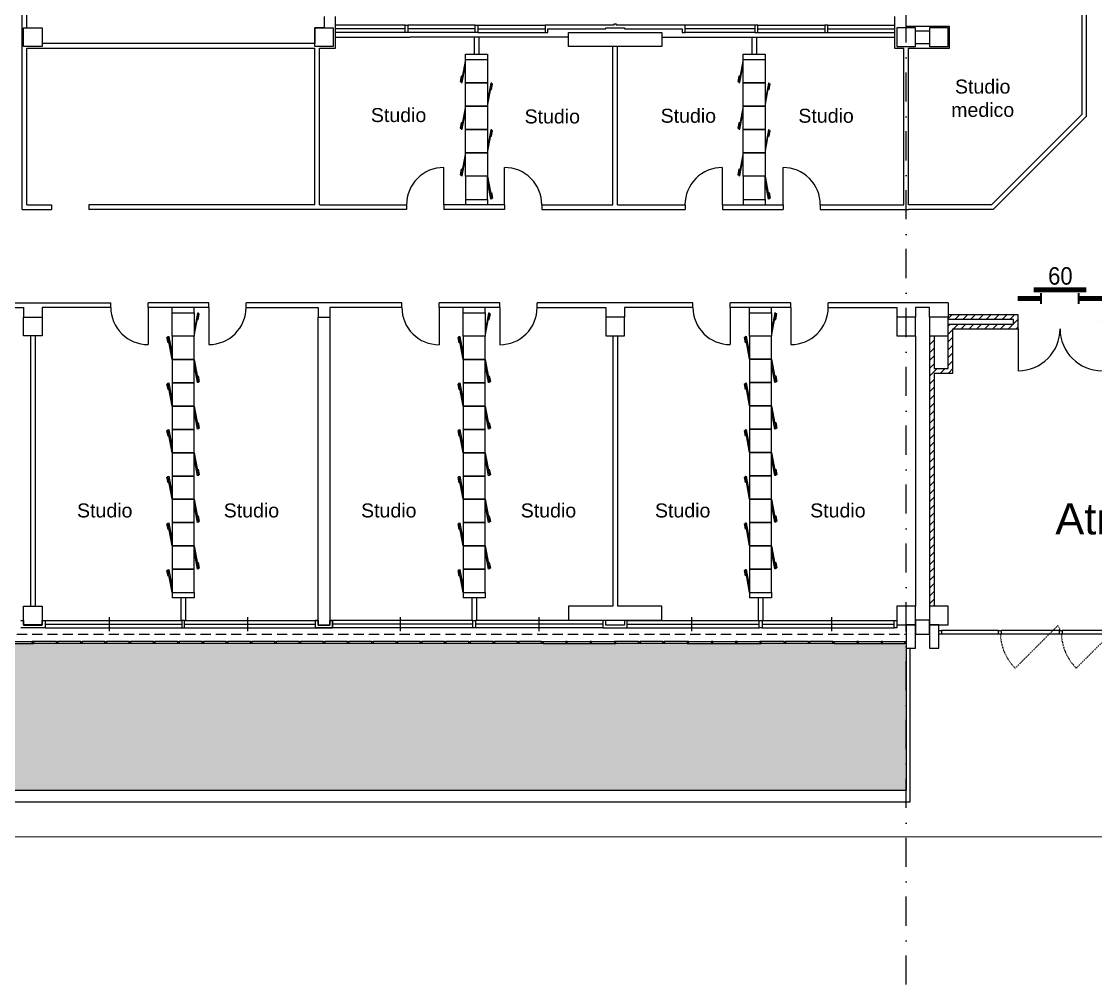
# Model space of a CAD drawing. Header units: millimetres. Extents: x 1461 to 2567, y 872 to 1347.
# Drawn here: x 2048.1 to 2232.3, y 923.4 to 1088.6 of the extents above; entities that cross this region are included whole.
import ezdxf
from ezdxf.enums import TextEntityAlignment as Align

# ---------------------------------------------------------------- set-up
doc = ezdxf.new("R2010")
doc.units = ezdxf.units.MM
for name, pattern in [('CONTINUA', [0]), ('HIDDEN', [0.375, 0.25, -0.125]), ('TRATTEGGIATA2', [0.375, 0.25, -0.125]), ('TRATTO-PUNTO', [1, 0.5, -0.25, 0, -0.25])]:
    doc.linetypes.add(name, pattern=pattern)
for name, color, linetype in [('arredi', 143, 'Continuous'), ('DIVISIONE', 5, 'Continuous'), ('PROIEZIONI', 4, 'CONTINUA'), ('RETINI', 8, 'Continuous'), ('SEZIONI', 7, 'Continuous'), ('TESTO', 7, 'Continuous')]:
    doc.layers.add(name, color=color, linetype=linetype)
doc.styles.add('Arial', font='Arial.ttf')
doc.styles.get("Standard").update_dxf_attribs({"font": 'Arial.ttf'})

# ---------------------------------------------------------------- blocks, each defined once
blk = doc.blocks.new('MODULOPARETEATTREZZATA')
at = {"linetype": 'Continuous'}
for p, q in [((47, 0), (0, 0)), ((0, 0), (0, -50)), ((47, 0), (56.2, -49.1)), ((47, -50), (47, 0)), ((54.3, -49.5), (47, -10.8)), ((54.9, -35.7), (55.9, -35.5)), ((57.1, -47.5), (54.9, -35.7)), ((55.9, -35.5), (58.1, -47.3)), ((0, -50), (47, -50)), ((56.2, -49.1), (54.3, -49.5)), ((58.1, -47.3), (57.1, -47.5))]:
    blk.add_line(p, q, dxfattribs=at)

msp = doc.modelspace()

# ---------------------------------------------------------------- hatches: boundary and pattern name
at = {"layer": 'RETINI', "true_color": 0x9e004f}
h = msp.add_hatch(dxfattribs=at)
h.set_pattern_fill('ANSI31', color=234, scale=0.3)
h.set_pattern_definition([(45, (-292100.4007, 422237.9906), (-0.673519209, 0.673519209), [])])
h.paths.add_polyline_path([(2305.69, 1036.71), (2272.02, 1036.71), (2272.02, 1034.71), (2303.69, 1034.71), (2303.69, 985.91), (2305.69, 985.91)])
h.paths.add_polyline_path([(2303.69, 987.91), (2256.97, 987.91), (2256.97, 985.91), (2299.69, 985.91), (2303.69, 985.91)])
h.paths.add_polyline_path([(2204.65, 1028.31), (2207.85, 1028.31), (2207.85, 1035.91), (2219.05, 1035.91), (2219.05, 1038.31), (2207.05, 1038.31), (2207.05, 1037.91), (2207.05, 1037.51), (2218.25, 1037.51), (2218.25, 1036.71), (2207.05, 1036.71), (2207.05, 1034.71), (2207.05, 1029.11), (2204.65, 1029.11), (2204.65, 1034.71), (2203.85, 1034.71), (2203.85, 988.31), (2204.65, 988.31)])
h.paths.add_polyline_path([(2253.77, 1036.71), (2234.25, 1036.71), (2234.25, 1037.51), (2253.77, 1037.51), (2253.77, 1037.91), (2256.97, 1037.91), (2256.97, 1037.51), (2305.69, 1037.51), (2305.69, 1039.56), (2305.69, 1039.59), (2306.89, 1039.59), (2306.89, 1040.39), (2304.89, 1040.39), (2304.89, 1038.31), (2233.45, 1038.31), (2233.45, 1035.91), (2247.37, 1035.91), (2247.37, 1028.31), (2253.77, 1028.31), (2253.77, 1035.91)])
h.paths.add_polyline_path([(2248.17, 1035.91), (2252.97, 1035.91), (2252.97, 1029.11), (2248.17, 1029.11)], flags=16)
h.paths.add_polyline_path([(2272.02, 1036.71), (2256.97, 1036.71), (2256.97, 1035.91), (2272.02, 1035.91)], flags=17)
at = {"layer": 'RETINI'}
h = msp.add_hatch(dxfattribs=at)
h.set_pattern_fill('AR-SAND', color=256, scale=0.1)
h.set_pattern_definition([(37.5, (-292100.4007, 422237.9906), (-0.16000313, 4.894132373), [0, -3.8608, 0, -4.318, 0, -4.1275]), (7.5, (-292100.4007, 422237.9906), (4.49523283, 7.168251006), [0, -2.0828, 0, -3.4798, 0, -1.3335]), (327.5, (-292103.525, 422237.9906), (7.909923702, 0.014371847), [0, -1.27, 0, -4.572, 0, -5.969]), (317.5, (-292103.525, 422237.9906), (7.635564525, 2.22929323), [0, -0.635, 0, -2.9972, 0, -3.429])])
h.paths.add_polyline_path([(2199.85, 981.11), (2199.85, 981.91), (2199.61, 981.91), (2195.81, 981.91), (2195.57, 981.91), (2191.65, 981.91), (2191.41, 981.91), (2187.49, 981.91), (2187.25, 981.91), (2183.33, 981.91), (2183.09, 981.91), (2179.17, 981.91), (2178.93, 981.91), (2175.01, 981.91), (2174.77, 981.91), (2170.85, 981.91), (2170.61, 981.91), (2166.69, 981.91), (2166.45, 981.91), (2162.53, 981.91), (2162.29, 981.91), (2158.37, 981.91), (2158.13, 981.91), (2154.21, 981.91), (2153.97, 981.91), (2150.05, 981.91), (2149.81, 981.91), (2145.89, 981.91), (2145.65, 981.91), (2141.73, 981.91), (2141.49, 981.91), (2137.57, 981.91), (2137.33, 981.91), (2133.41, 981.91), (2133.17, 981.91), (2129.25, 981.91), (2129.01, 981.91), (2125.09, 981.91), (2124.85, 981.91), (2120.93, 981.91), (2120.69, 981.91), (2116.77, 981.91), (2116.53, 981.91), (2112.61, 981.91), (2112.37, 981.91), (2108.45, 981.91), (2108.21, 981.91), (2104.29, 981.91), (2104.05, 981.91), (2100.13, 981.91), (2099.89, 981.91), (2095.97, 981.91), (2095.73, 981.91), (2091.81, 981.91), (2091.57, 981.91), (2087.65, 981.91), (2087.41, 981.91), (2083.49, 981.91), (2083.25, 981.91), (2079.33, 981.91), (2079.09, 981.91), (2075.17, 981.91), (2074.93, 981.91), (2071.01, 981.91), (2070.77, 981.91), (2066.85, 981.91), (2066.61, 981.91), (2062.69, 981.91), (2062.45, 981.91), (2058.53, 981.91), (2058.29, 981.91), (2054.37, 981.91), (2054.13, 981.91), (2050.21, 981.91), (2049.97, 981.91), (2049.97, 981.91), (2046.05, 981.91), (2045.81, 981.91), (2041.89, 981.91), (2041.65, 981.91), (2037.73, 981.91), (2037.49, 981.91), (2033.57, 981.91), (2033.33, 981.91), (2029.41, 981.91), (2029.17, 981.91), (2025.25, 981.91), (2025.01, 981.91), (2021.09, 981.91), (2020.85, 981.91), (2016.93, 981.91), (2016.69, 981.91), (2012.77, 981.91), (2012.53, 981.91), (2008.61, 981.91), (2008.37, 981.91), (2004.45, 981.91), (2004.21, 981.91), (2000.29, 981.91), (2000.05, 981.91), (1996.13, 981.91), (1995.89, 981.91), (1991.97, 981.91), (1991.73, 981.91), (1987.81, 981.91), (1987.57, 981.91), (1983.65, 981.91), (1983.41, 981.91), (1979.49, 981.91), (1979.25, 981.91), (1975.33, 981.91), (1975.09, 981.91), (1971.17, 981.91), (1970.93, 981.91), (1967.01, 981.91), (1966.77, 981.91), (1962.85, 981.91), (1962.61, 981.91), (1958.69, 981.91), (1958.45, 981.91), (1954.53, 981.91), (1954.29, 981.91), (1950.37, 981.91), (1950.13, 981.91), (1946.21, 981.91), (1945.97, 981.91), (1942.05, 981.91), (1941.81, 981.91), (1937.89, 981.91), (1937.65, 981.91), (1933.73, 981.91), (1933.49, 981.91), (1929.57, 981.91), (1929.33, 981.91), (1925.41, 981.91), (1925.17, 981.91), (1921.25, 981.91), (1921.01, 981.91), (1917.09, 981.91), (1916.85, 981.91), (1912.93, 981.91), (1912.69, 981.91), (1908.77, 981.91), (1908.53, 981.91), (1904.61, 981.91), (1904.37, 981.91), (1900.57, 981.91), (1900.33, 981.91), (1900.33, 981.11), (1900.33, 956.71), (2199.85, 956.71)])

# ---------------------------------------------------------------- linework, layer by layer
at = {"layer": 'arredi', "ltscale": 0.5}
for p, q in [((2124.27, 1083.03), (2128.03, 1083.03)), ((2124.27, 1082.11), (2124.27, 1083.03)), ((2128.03, 1083.03), (2128.03, 1082.11)), ((2171.89, 1082.11), (2171.89, 1083.03)), ((2171.89, 1083.03), (2175.65, 1083.03)), ((2175.65, 1083.03), (2175.65, 1082.11))]:
    msp.add_line(p, q, dxfattribs=at)
at = {"layer": 'arredi'}
for p, q in [((2124.27, 1058.11), (2124.27, 1057.17)), ((2128.03, 1058.11), (2128.03, 1057.17)), ((2171.89, 1058.11), (2171.89, 1057.17)), ((2175.65, 1058.11), (2175.65, 1057.17)), ((2073.97, 1038.65), (2073.97, 1039.59)), ((2077.73, 1038.65), (2077.73, 1039.59)), ((2123.89, 1038.65), (2123.89, 1039.59)), ((2127.65, 1038.65), (2127.65, 1039.59)), ((2173.01, 1038.67), (2173.01, 1039.59)), ((2176.77, 1038.67), (2176.77, 1039.59)), ((2077.73, 989.73), (2073.97, 989.73)), ((2077.73, 990.65), (2077.73, 989.73)), ((2123.89, 990.65), (2123.89, 989.73)), ((2127.65, 989.73), (2123.89, 989.73)), ((2127.65, 990.65), (2127.65, 989.73)), ((2176.77, 989.75), (2173.01, 989.75)), ((2176.77, 990.67), (2176.77, 989.75))]:
    msp.add_line(p, q, dxfattribs=at)
at = {"layer": 'DIVISIONE', "color": 200, "linetype": 'TRATTO-PUNTO', "ltscale": 10}
msp.add_line((2199.85, 923.4), (2199.85, 1347.02), dxfattribs=at)
at = {"layer": 'PROIEZIONI', "ltscale": 0.5}
for p, q in [((2113.93, 1088), (2102.01, 1088)), ((2113.93, 1087.36), (2102.01, 1087.36)), ((2125.93, 1088), (2114.41, 1088)), ((2125.93, 1087.36), (2114.41, 1087.36)), ((2126.41, 1088), (2137.93, 1088)), ((2126.41, 1087.36), (2137.93, 1087.36)), ((2173.92, 1088), (2161.93, 1088)), ((2173.92, 1087.36), (2161.93, 1087.36)), ((2174.4, 1088), (2185.92, 1088)), ((2174.4, 1087.36), (2185.92, 1087.36)), ((2186.4, 1088), (2197.77, 1088)), ((2186.4, 1087.36), (2197.77, 1087.36)), ((2113.93, 1086.72), (2102.01, 1086.72)), ((2102.01, 1085.92), (2114.81, 1085.92)), ((2125.93, 1086.72), (2114.41, 1086.72)), ((2141.93, 1085.92), (2114.81, 1085.92)), ((2126.41, 1086.72), (2137.93, 1086.72)), ((2157.93, 1085.92), (2197.85, 1085.92)), ((2173.92, 1086.72), (2161.93, 1086.72)), ((2174.4, 1086.72), (2185.92, 1086.72)), ((2186.4, 1086.72), (2197.77, 1086.72)), ((2069.85, 1039.59), (2069.85, 1033.19)), ((2080.25, 1039.59), (2080.25, 1033.19)), ((2130.17, 1039.57), (2130.17, 1033.17)), ((2052.17, 985.88), (2075.63, 985.88)), ((2063.19, 986.44), (2063.19, 984.04)), ((2076.11, 985.88), (2098.53, 985.88)), ((2086.91, 986.44), (2086.91, 984.04)), ((2125.52, 985.88), (2101.48, 985.88)), ((2113.1, 986.44), (2113.1, 984.04)), ((2147.85, 985.88), (2126, 985.88)), ((2136.83, 986.44), (2136.83, 984.04)), ((2152.01, 985.88), (2174.65, 985.88)), ((2163.03, 986.44), (2163.03, 984.04)), ((2175.13, 985.88), (2197.77, 985.88)), ((2187.05, 986.44), (2187.05, 984.04)), ((2052.17, 985.24), (2075.63, 985.24)), ((2052.17, 984.6), (2075.63, 984.6)), ((2076.11, 985.24), (2098.53, 985.24)), ((2076.11, 984.6), (2098.53, 984.6)), ((2125.52, 985.24), (2101.48, 985.24)), ((2125.52, 984.6), (2101.48, 984.6)), ((2147.85, 985.24), (2126, 985.24)), ((2147.85, 984.6), (2126, 984.6)), ((2152.01, 985.24), (2174.65, 985.24)), ((2152.01, 984.6), (2174.65, 984.6)), ((2175.13, 985.24), (2197.77, 985.24)), ((2175.13, 984.6), (2197.77, 984.6)), ((2215.68, 984.15), (2205.93, 984.15)), ((2226.15, 984.15), (2216.16, 984.15)), ((2236.62, 984.15), (2226.63, 984.15)), ((2046.05, 982.26), (2049.97, 982.26)), ((2046.05, 981.91), (2049.97, 981.91)), ((2054.13, 982.26), (2050.21, 982.26)), ((2054.13, 981.91), (2050.21, 981.91)), ((2058.29, 982.26), (2054.37, 982.26)), ((2058.29, 981.91), (2054.37, 981.91)), ((2062.45, 982.26), (2058.53, 982.26)), ((2062.45, 981.91), (2058.53, 981.91)), ((2066.61, 982.26), (2062.69, 982.26)), ((2066.61, 981.91), (2062.69, 981.91)), ((2070.77, 982.26), (2066.85, 982.26)), ((2070.77, 981.91), (2066.85, 981.91)), ((2074.93, 982.26), (2071.01, 982.26)), ((2074.93, 981.91), (2071.01, 981.91)), ((2079.09, 982.26), (2075.17, 982.26)), ((2079.09, 981.91), (2075.17, 981.91)), ((2083.25, 982.26), (2079.33, 982.26)), ((2083.25, 981.91), (2079.33, 981.91)), ((2087.41, 982.26), (2083.49, 982.26)), ((2087.41, 981.91), (2083.49, 981.91)), ((2091.57, 982.26), (2087.65, 982.26)), ((2091.57, 981.91), (2087.65, 981.91)), ((2095.73, 982.26), (2091.81, 982.26)), ((2095.73, 981.91), (2091.81, 981.91)), ((2099.89, 982.26), (2095.97, 982.26)), ((2099.89, 981.91), (2095.97, 981.91)), ((2104.05, 982.26), (2100.13, 982.26)), ((2104.05, 981.91), (2100.13, 981.91)), ((2108.21, 982.26), (2104.29, 982.26)), ((2108.21, 981.91), (2104.29, 981.91)), ((2112.37, 982.26), (2108.45, 982.26)), ((2112.37, 981.91), (2108.45, 981.91)), ((2116.53, 982.26), (2112.61, 982.26)), ((2116.53, 981.91), (2112.61, 981.91)), ((2120.69, 982.26), (2116.77, 982.26)), ((2120.69, 981.91), (2116.77, 981.91)), ((2124.85, 982.26), (2120.93, 982.26)), ((2124.85, 981.91), (2120.93, 981.91)), ((2129.01, 982.26), (2125.09, 982.26)), ((2129.01, 981.91), (2125.09, 981.91)), ((2133.17, 982.26), (2129.25, 982.26)), ((2133.17, 981.91), (2129.25, 981.91)), ((2137.33, 982.26), (2133.41, 982.26)), ((2137.33, 981.91), (2133.41, 981.91)), ((2137.57, 982.26), (2141.49, 982.26)), ((2137.57, 981.91), (2141.49, 981.91)), ((2141.73, 982.26), (2145.65, 982.26)), ((2141.73, 981.91), (2145.65, 981.91)), ((2145.89, 982.26), (2149.81, 982.26)), ((2145.89, 981.91), (2149.81, 981.91)), ((2153.97, 982.26), (2150.05, 982.26)), ((2153.97, 981.91), (2150.05, 981.91)), ((2158.13, 982.26), (2154.21, 982.26)), ((2158.13, 981.91), (2154.21, 981.91)), ((2162.29, 982.26), (2158.37, 982.26)), ((2162.29, 981.91), (2158.37, 981.91)), ((2162.53, 982.26), (2166.45, 982.26)), ((2162.53, 981.91), (2166.45, 981.91)), ((2166.69, 982.26), (2170.61, 982.26)), ((2166.69, 981.91), (2170.61, 981.91)), ((2170.85, 982.26), (2174.77, 982.26)), ((2170.85, 981.91), (2174.77, 981.91)), ((2178.93, 982.26), (2175.01, 982.26)), ((2178.93, 981.91), (2175.01, 981.91)), ((2183.09, 982.26), (2179.17, 982.26)), ((2183.09, 981.91), (2179.17, 981.91)), ((2187.25, 982.26), (2183.33, 982.26)), ((2187.25, 981.91), (2183.33, 981.91)), ((2187.49, 982.26), (2191.41, 982.26)), ((2187.49, 981.91), (2191.41, 981.91)), ((2191.65, 982.26), (2195.57, 982.26)), ((2191.65, 981.91), (2195.57, 981.91)), ((2195.81, 982.26), (2199.61, 982.26)), ((2195.81, 981.91), (2199.61, 981.91)), ((2215.68, 983.51), (2205.93, 983.51)), ((2226.15, 983.51), (2216.16, 983.51)), ((2236.62, 983.51), (2226.63, 983.51))]:
    msp.add_line(p, q, dxfattribs=at)
at = {"layer": 'PROIEZIONI'}
for p, q in [((2120.57, 1057.19), (2120.57, 1063.59)), ((2130.97, 1057.19), (2130.97, 1063.59)), ((2168.33, 1057.19), (2168.33, 1063.59)), ((2178.73, 1057.19), (2178.73, 1063.59)), ((2119.77, 1039.57), (2119.77, 1033.17)), ((2169.69, 1039.59), (2169.69, 1033.19)), ((2180.09, 1039.59), (2180.09, 1033.19)), ((2219.05, 1035.91), (2219.05, 1028.71)), ((2073.97, 990.65), (2073.97, 989.73)), ((2173.01, 990.67), (2173.01, 989.75))]:
    msp.add_line(p, q, dxfattribs=at)
at = {"layer": 'PROIEZIONI', "linetype": 'TRATTEGGIATA2', "ltscale": 0.1}
for p, q in [((2225.84, 984.97), (2218.55, 977.68)), ((2236.31, 984.97), (2229.02, 977.68))]:
    msp.add_line(p, q, dxfattribs=at)
at = {"layer": 'PROIEZIONI', "color": 143, "linetype": 'HIDDEN', "ltscale": 7}
msp.add_line((1900.33, 983.51), (2199.85, 983.51), dxfattribs=at)
at = {"layer": 'PROIEZIONI', "color": 143, "ltscale": 0.5}
for p, q in [((2199.85, 981.11), (2199.85, 956.71)), ((2200.49, 981.11), (2200.49, 954.71)), ((2199.85, 956.71), (1900.33, 956.71)), ((2200.49, 954.71), (1899.69, 954.71))]:
    msp.add_line(p, q, dxfattribs=at)
at = {"layer": 'PROIEZIONI', "linetype": 'Continuous', "ltscale": 0.5}
msp.add_line((2551.72, 948.72), (1540.49, 948.71), dxfattribs=at)
at = {"layer": 'PROIEZIONI'}
for centre, radius, start, end in [((2120.55, 1057.19), 6.39, 89.8816, 180), ((2130.98, 1057.19), 6.39, 0, 90.1184), ((2168.31, 1057.19), 6.39, 89.8816, 180), ((2178.74, 1057.19), 6.39, 0, 90.1184), ((2169.67, 1039.59), 6.39, 180, 270.1184), ((2180.1, 1039.59), 6.39, 269.8816, 0), ((2219.05, 1035.91), 7.2, 270, 0), ((2233.45, 1035.91), 7.2, 180, 270)]:
    msp.add_arc(centre, radius, start, end, dxfattribs=at)
at = {"layer": 'PROIEZIONI', "ltscale": 0.5}
for centre, start, end in [((2069.83, 1039.59), 180, 270.1184), ((2080.26, 1039.59), 269.8816, 0), ((2119.75, 1039.57), 180, 270.1184), ((2130.18, 1039.57), 269.8816, 0)]:
    msp.add_arc(centre, 6.39, start, end, dxfattribs=at)
at = {"layer": 'PROIEZIONI', "linetype": 'TRATTEGGIATA2', "ltscale": 0.1}
for centre, radius, start, end in [((2224.71, 983.84), 1.6, 11.1337, 45), ((2224.71, 983.84), 8.71, 182.1779, 225), ((2235.18, 983.84), 8.71, 182.1779, 225)]:
    msp.add_arc(centre, radius, start, end, dxfattribs=at)
at = {"layer": 'RETINI', "color": 234, "true_color": 0x9e004f}
for points, const_width in [([(2221.7, 1042.57), (2230.73, 1042.57)], 0.862), ([(2218.99, 1041.11), (2222.81, 1041.11)], 0.862), ([(2222.99, 1040.18), (2222.99, 1042.04)], 0.369), ([(2229.62, 1041.11), (2233.44, 1041.11)], 0.862), ([(2229.44, 1040.18), (2229.44, 1042.04)], 0.369)]:
    msp.add_lwpolyline(points, dxfattribs=dict(at, const_width=const_width))
at = {"layer": 'SEZIONI', "ltscale": 0.5}
for p, q in [((2230.01, 1072.74), (2230.01, 1111.16)), ((2230.81, 1072.41), (2230.81, 1111.96)), ((2048.25, 1056.39), (2048.25, 1099.96)), ((2049.05, 1087.52), (2049.05, 1099.96)), ((2100.01, 1089.51), (2100.01, 1087.52)), ((2102.01, 1084.08), (2102.01, 1089.51)), ((2197.85, 1089.51), (2197.85, 1084.08)), ((2199.85, 1087.76), (2199.85, 1089.51)), ((2048.25, 1084.32), (2048.25, 1087.52)), ((2048.49, 1087.52), (2051.69, 1087.52)), ((2048.49, 1084.32), (2048.49, 1087.52)), ((2051.69, 1087.52), (2051.69, 1084.32)), ((2098.41, 1087.52), (2101.61, 1087.52)), ((2098.41, 1084.32), (2098.41, 1087.52)), ((2098.41, 1087.52), (2098.41, 1084.88)), ((2100.01, 1087.52), (2098.41, 1087.52)), ((2101.61, 1087.52), (2101.61, 1084.32)), ((2113.93, 1088), (2114.41, 1088)), ((2113.93, 1086.72), (2113.93, 1088)), ((2114.41, 1088), (2114.41, 1086.72)), ((2125.93, 1088), (2126.41, 1088)), ((2125.93, 1086.72), (2125.93, 1088)), ((2126.41, 1088), (2126.41, 1086.72)), ((2137.93, 1088), (2137.93, 1086.72)), ((2149.69, 1088), (2137.93, 1088)), ((2138.41, 1086.72), (2138.41, 1087.36)), ((2138.41, 1087.36), (2148.33, 1087.36)), ((2148.33, 1087.52), (2151.53, 1087.52)), ((2148.33, 1087.36), (2148.33, 1087.52)), ((2149.69, 1088.16), (2149.69, 1088)), ((2150.17, 1088.16), (2149.69, 1088.16)), ((2150.17, 1088), (2150.17, 1088.16)), ((2161.93, 1088), (2150.17, 1088)), ((2151.53, 1087.52), (2151.53, 1087.36)), ((2151.53, 1087.36), (2161.45, 1087.36)), ((2161.45, 1087.36), (2161.45, 1086.72)), ((2161.93, 1086.72), (2161.93, 1088)), ((2173.92, 1088), (2173.92, 1086.72)), ((2174.4, 1088), (2173.92, 1088)), ((2174.4, 1086.72), (2174.4, 1088)), ((2185.92, 1088), (2185.92, 1086.72)), ((2186.4, 1088), (2185.92, 1088)), ((2186.4, 1086.72), (2186.4, 1088)), ((2198.25, 1087.52), (2198.25, 1084.32)), ((2201.45, 1087.52), (2198.25, 1087.52)), ((2207.29, 1087.76), (2199.85, 1087.76)), ((2201.45, 1084.32), (2201.45, 1087.52)), ((2203.85, 1086.96), (2201.45, 1086.96)), ((2207.05, 1087.52), (2203.85, 1087.52)), ((2203.85, 1087.52), (2203.85, 1084.32)), ((2207.05, 1084.32), (2207.05, 1087.52)), ((2207.29, 1084.08), (2207.29, 1087.76)), ((2114.41, 1086.72), (2113.93, 1086.72)), ((2125.75, 1085.92), (2125.75, 1083.03)), ((2126.41, 1086.72), (2125.93, 1086.72)), ((2127.35, 1085.92), (2126.55, 1085.92)), ((2126.55, 1085.92), (2126.55, 1083.03)), ((2137.93, 1086.72), (2138.41, 1086.72)), ((2141.93, 1086.72), (2157.93, 1086.72)), ((2141.93, 1084.32), (2141.93, 1086.72)), ((2157.93, 1086.72), (2157.93, 1084.32)), ((2161.45, 1086.72), (2161.93, 1086.72)), ((2173.37, 1085.92), (2173.37, 1083.03)), ((2173.92, 1086.72), (2174.4, 1086.72)), ((2174.17, 1085.92), (2174.17, 1083.03)), ((2185.92, 1086.72), (2186.4, 1086.72)), ((2051.69, 1084.32), (2048.49, 1084.32)), ((2049.05, 1084.08), (2098.41, 1084.08)), ((2049.05, 1057.25), (2049.05, 1084.08)), ((2049.05, 1057.19), (2049.05, 1084.08)), ((2098.41, 1084.88), (2051.69, 1084.88)), ((2101.61, 1084.32), (2098.41, 1084.32)), ((2098.41, 1057.19), (2098.41, 1084.08)), ((2099.21, 1057.19), (2099.21, 1084.08)), ((2099.21, 1084.08), (2102.01, 1084.08)), ((2157.93, 1084.32), (2141.93, 1084.32)), ((2149.53, 1057.19), (2149.53, 1084.32)), ((2150.33, 1057.19), (2150.33, 1084.32)), ((2197.85, 1084.08), (2199.45, 1084.08)), ((2198.25, 1084.32), (2201.45, 1084.32)), ((2199.45, 1057.19), (2199.45, 1084.08)), ((2200.25, 1057.19), (2200.25, 1084.08)), ((2200.25, 1084.08), (2207.29, 1084.08)), ((2201.45, 1084.88), (2203.85, 1084.88)), ((2203.85, 1084.32), (2207.05, 1084.32)), ((2214.46, 1057.19), (2230.01, 1072.74)), ((2214.79, 1056.39), (2230.81, 1072.41)), ((2048.25, 1056.39), (2053.29, 1056.39)), ((2049.05, 1057.19), (2053.29, 1057.19)), ((2053.29, 1057.19), (2053.29, 1056.39)), ((2098.41, 1057.19), (2059.69, 1057.19)), ((2059.69, 1057.19), (2059.69, 1056.39)), ((2114.17, 1056.39), (2059.69, 1056.39)), ((2099.21, 1057.19), (2114.17, 1057.19)), ((2114.17, 1057.19), (2114.17, 1056.39)), ((2130.97, 1057.19), (2120.57, 1057.19)), ((2120.57, 1057.19), (2120.57, 1056.39)), ((2130.97, 1056.39), (2120.57, 1056.39)), ((2130.97, 1057.19), (2130.97, 1056.39)), ((2137.37, 1057.19), (2137.37, 1056.39)), ((2137.37, 1057.19), (2149.53, 1057.19)), ((2137.37, 1056.39), (2149.93, 1056.39)), ((2149.93, 1056.39), (2161.93, 1056.39)), ((2150.33, 1057.19), (2161.93, 1057.19)), ((2161.93, 1057.19), (2161.93, 1056.39)), ((2168.33, 1057.19), (2168.33, 1056.39)), ((2168.33, 1057.19), (2178.73, 1057.19)), ((2168.33, 1056.39), (2178.73, 1056.39)), ((2178.73, 1057.19), (2178.73, 1056.39)), ((2185.13, 1057.19), (2185.13, 1056.39)), ((2185.13, 1057.19), (2199.45, 1057.19)), ((2185.13, 1056.39), (2200.25, 1056.39)), ((2214.46, 1057.19), (2200.25, 1057.19)), ((2214.79, 1056.39), (2200.25, 1056.39)), ((2037.53, 1040.39), (2063.45, 1040.39)), ((2037.53, 1039.59), (2048.49, 1039.59)), ((2048.49, 1039.59), (2048.49, 1037.91)), ((2048.49, 1039.59), (2048.49, 1037.91)), ((2051.69, 1039.59), (2051.69, 1037.91)), ((2051.69, 1039.59), (2051.69, 1037.91)), ((2063.45, 1039.59), (2051.69, 1039.59)), ((2063.45, 1039.59), (2051.69, 1039.59)), ((2063.45, 1039.59), (2063.45, 1040.39)), ((2063.45, 1039.59), (2063.45, 1040.39)), ((2080.25, 1040.37), (2069.85, 1040.37)), ((2069.85, 1039.57), (2069.85, 1040.37)), ((2080.25, 1039.57), (2069.85, 1039.57)), ((2080.25, 1039.57), (2080.25, 1040.37)), ((2113.37, 1040.37), (2086.65, 1040.37)), ((2086.65, 1039.57), (2086.65, 1040.37)), ((2086.65, 1039.57), (2099.01, 1039.57)), ((2099.01, 1039.57), (2099.01, 1037.89)), ((2101.01, 1039.57), (2101.01, 1037.89)), ((2113.37, 1039.57), (2101.01, 1039.57)), ((2113.37, 1039.57), (2113.37, 1040.37)), ((2130.17, 1040.37), (2119.77, 1040.37)), ((2119.77, 1039.57), (2119.77, 1040.37)), ((2130.17, 1039.57), (2119.77, 1039.57)), ((2130.17, 1039.57), (2130.17, 1040.37)), ((2163.29, 1040.39), (2136.57, 1040.39)), ((2136.57, 1039.57), (2136.57, 1040.37)), ((2136.57, 1039.59), (2148.33, 1039.59)), ((2148.33, 1039.59), (2148.33, 1037.91)), ((2163.29, 1039.59), (2151.53, 1039.59)), ((2151.53, 1039.59), (2151.53, 1037.91)), ((2163.29, 1039.59), (2163.29, 1040.39)), ((2180.09, 1040.39), (2169.69, 1040.39)), ((2169.69, 1039.59), (2169.69, 1040.39)), ((2180.09, 1039.59), (2169.69, 1039.59)), ((2180.09, 1039.59), (2180.09, 1040.39)), ((2207.05, 1040.39), (2186.49, 1040.39)), ((2186.49, 1039.59), (2186.49, 1040.39)), ((2186.49, 1039.59), (2198.25, 1039.59)), ((2198.25, 1039.59), (2198.25, 1037.91)), ((2203.85, 1039.59), (2201.45, 1039.59)), ((2203.85, 1039.59), (2201.45, 1039.59)), ((2201.45, 1039.59), (2201.45, 1037.91)), ((2201.45, 1039.59), (2201.45, 1037.91)), ((2203.85, 1037.91), (2203.85, 1039.59)), ((2203.85, 1037.91), (2203.85, 1039.59)), ((2207.05, 1040.39), (2207.05, 1037.91)), ((2207.05, 1039.59), (2207.05, 1037.91)), ((2048.49, 1034.71), (2048.49, 1037.91)), ((2048.49, 1037.91), (2051.69, 1037.91)), ((2051.69, 1037.91), (2051.69, 1034.71)), ((2099.01, 985.08), (2099.01, 1037.91)), ((2099.01, 1037.91), (2101.01, 1037.91)), ((2101.01, 1037.91), (2101.01, 985.08)), ((2148.33, 1037.91), (2148.33, 1034.71)), ((2151.53, 1037.91), (2148.33, 1037.91)), ((2151.53, 1034.71), (2151.53, 1037.91)), ((2198.25, 1037.91), (2198.25, 1034.71)), ((2201.45, 1037.91), (2198.25, 1037.91)), ((2201.45, 1034.71), (2201.45, 1037.91)), ((2203.85, 1037.91), (2203.85, 1034.71)), ((2207.05, 1037.91), (2203.85, 1037.91)), ((2219.05, 1038.31), (2207.05, 1038.31)), ((2207.05, 1034.71), (2207.05, 1037.91)), ((2218.25, 1037.51), (2207.05, 1037.51)), ((2218.25, 1036.71), (2218.25, 1037.51)), ((2219.05, 1035.91), (2219.05, 1038.31)), ((2207.05, 1036.71), (2218.25, 1036.71)), ((2207.85, 1028.31), (2207.85, 1035.91)), ((2207.85, 1035.91), (2219.05, 1035.91)), ((2051.69, 1034.71), (2048.49, 1034.71)), ((2049.69, 1034.71), (2049.69, 988.31)), ((2049.69, 1034.71), (2049.69, 988.31)), ((2050.49, 1034.71), (2050.49, 988.31)), ((2050.49, 1034.71), (2050.49, 988.31)), ((2148.33, 1034.71), (2151.53, 1034.71)), ((2149.53, 1034.71), (2149.53, 988.31)), ((2150.33, 1034.71), (2150.33, 988.31)), ((2198.25, 1034.71), (2201.45, 1034.71)), ((2201.45, 1034.71), (2201.45, 988.31)), ((2203.85, 1034.71), (2203.85, 988.31)), ((2203.85, 1034.71), (2207.05, 1034.71)), ((2204.65, 1034.71), (2204.65, 1029.11)), ((2207.05, 1029.11), (2207.05, 1034.71)), ((2204.65, 1029.11), (2207.05, 1029.11)), ((2204.65, 1028.31), (2204.65, 988.31)), ((2204.65, 1028.31), (2207.85, 1028.31)), ((2075.45, 989.73), (2075.45, 985.88)), ((2076.25, 989.73), (2076.25, 985.88)), ((2125.37, 989.73), (2125.37, 985.88)), ((2126.17, 989.73), (2126.17, 985.88)), ((2174.49, 989.75), (2174.49, 985.91)), ((2175.29, 989.75), (2175.29, 985.91)), ((2048.49, 988.31), (2051.69, 988.31)), ((2048.49, 985.11), (2048.49, 988.31)), ((2051.69, 988.31), (2051.69, 985.11)), ((2149.53, 988.31), (2141.93, 988.31)), ((2141.93, 988.31), (2141.93, 985.91)), ((2157.93, 988.31), (2150.33, 988.31)), ((2157.93, 985.91), (2157.93, 988.31)), ((2198.25, 988.31), (2198.25, 985.11)), ((2201.45, 988.31), (2198.25, 988.31)), ((2201.45, 985.11), (2201.45, 988.31)), ((2207.05, 988.31), (2203.85, 988.31)), ((2203.85, 988.31), (2203.85, 985.11)), ((2207.05, 985.11), (2207.05, 988.31)), ((2048.01, 985.88), (2048.49, 985.88)), ((2048.49, 985.88), (2048.49, 985.08)), ((2051.69, 985.08), (2051.69, 985.88)), ((2051.69, 985.88), (2052.17, 985.88)), ((2052.17, 985.88), (2052.17, 984.6)), ((2076.11, 985.88), (2075.63, 985.88)), ((2075.63, 985.88), (2075.63, 984.6)), ((2076.11, 984.6), (2076.11, 985.88)), ((2098.52, 985.88), (2098.52, 984.6)), ((2099, 985.88), (2098.52, 985.88)), ((2098.53, 985.88), (2099.01, 985.88)), ((2098.53, 984.6), (2098.53, 985.88)), ((2099, 985.08), (2099, 985.88)), ((2099.01, 985.88), (2099.01, 985.08)), ((2101, 985.88), (2101, 985.08)), ((2101.48, 985.88), (2101, 985.88)), ((2101.01, 985.08), (2101.01, 985.88)), ((2101.01, 985.88), (2101.49, 985.88)), ((2101.48, 984.6), (2101.48, 985.88)), ((2101.49, 985.88), (2101.49, 984.6)), ((2125.52, 985.88), (2126, 985.88)), ((2125.52, 984.6), (2125.52, 985.88)), ((2126, 985.88), (2126, 984.6)), ((2141.93, 985.91), (2157.93, 985.91)), ((2147.85, 985.88), (2147.85, 984.6)), ((2148.33, 985.88), (2147.85, 985.88)), ((2148.33, 985.08), (2148.33, 985.88)), ((2151.53, 985.88), (2151.53, 985.08)), ((2152.01, 985.88), (2151.53, 985.88)), ((2152.01, 984.6), (2152.01, 985.88)), ((2174.65, 985.88), (2175.13, 985.88)), ((2174.65, 984.6), (2174.65, 985.88)), ((2174.65, 985.88), (2175.13, 985.88)), ((2174.65, 984.6), (2174.65, 985.88)), ((2175.13, 985.88), (2175.13, 984.6)), ((2175.13, 985.88), (2175.13, 984.6)), ((2197.77, 985.88), (2198.25, 985.88)), ((2197.77, 984.6), (2197.77, 985.88)), ((2198.25, 985.88), (2198.25, 984.6)), ((2201.45, 985.91), (2201.45, 983.51)), ((2203.85, 985.91), (2201.45, 985.91)), ((2201.45, 985.91), (2201.45, 983.51)), ((2203.85, 985.91), (2201.45, 985.91)), ((2203.85, 983.51), (2203.85, 985.91)), ((2203.85, 983.51), (2203.85, 985.91)), ((2052.17, 984.6), (2048.01, 984.6)), ((2051.69, 985.11), (2048.49, 985.11)), ((2048.49, 985.08), (2051.69, 985.08)), ((2075.63, 984.6), (2076.11, 984.6)), ((2098.52, 984.6), (2101.48, 984.6)), ((2101.49, 984.6), (2098.53, 984.6)), ((2101, 985.08), (2099, 985.08)), ((2099.01, 985.08), (2101.01, 985.08)), ((2101.01, 985.08), (2099.01, 985.08)), ((2126, 984.6), (2125.52, 984.6)), ((2147.85, 984.6), (2152.01, 984.6)), ((2151.53, 985.08), (2148.33, 985.08)), ((2175.13, 984.6), (2174.65, 984.6)), ((2175.13, 984.6), (2174.65, 984.6)), ((2198.25, 984.6), (2197.77, 984.6)), ((2198.25, 985.11), (2201.45, 985.11)), ((2201.45, 985.11), (2199.85, 985.11)), ((2199.85, 985.11), (2199.85, 981.11)), ((2201.45, 981.11), (2201.45, 985.11)), ((2203.85, 985.11), (2207.05, 985.11)), ((2203.85, 985.11), (2203.85, 981.11)), ((2205.45, 985.11), (2203.85, 985.11)), ((2205.45, 981.11), (2205.45, 985.11)), ((2205.45, 984.15), (2205.93, 984.15)), ((2205.45, 983.51), (2205.45, 984.15)), ((2205.93, 984.15), (2205.93, 983.51)), ((2215.68, 984.15), (2216.16, 984.15)), ((2215.68, 983.51), (2215.68, 984.15)), ((2216.16, 984.15), (2216.16, 983.51)), ((2226.15, 984.15), (2226.63, 984.15)), ((2226.15, 983.51), (2226.15, 984.15)), ((2226.63, 984.15), (2226.63, 983.51)), ((2050.21, 982.26), (2049.97, 982.26)), ((2049.97, 982.26), (2049.97, 981.91)), ((2049.97, 982.26), (2050.21, 982.26)), ((2049.97, 981.91), (2049.97, 982.26)), ((2049.97, 981.91), (2050.21, 981.91)), ((2050.21, 981.91), (2049.97, 981.91)), ((2050.21, 981.91), (2050.21, 982.26)), ((2050.21, 982.26), (2050.21, 981.91)), ((2054.13, 982.26), (2054.37, 982.26)), ((2054.13, 981.91), (2054.13, 982.26)), ((2054.37, 981.91), (2054.13, 981.91)), ((2054.37, 982.26), (2054.37, 981.91)), ((2058.29, 982.26), (2058.53, 982.26)), ((2058.29, 981.91), (2058.29, 982.26)), ((2058.53, 981.91), (2058.29, 981.91)), ((2058.53, 982.26), (2058.53, 981.91)), ((2062.45, 982.26), (2062.69, 982.26)), ((2062.45, 981.91), (2062.45, 982.26)), ((2062.69, 981.91), (2062.45, 981.91)), ((2062.69, 982.26), (2062.69, 981.91)), ((2066.61, 982.26), (2066.85, 982.26)), ((2066.61, 981.91), (2066.61, 982.26)), ((2066.85, 981.91), (2066.61, 981.91)), ((2066.85, 982.26), (2066.85, 981.91)), ((2070.77, 982.26), (2071.01, 982.26)), ((2070.77, 981.91), (2070.77, 982.26)), ((2071.01, 981.91), (2070.77, 981.91)), ((2071.01, 982.26), (2071.01, 981.91)), ((2074.93, 982.26), (2075.17, 982.26)), ((2074.93, 981.91), (2074.93, 982.26)), ((2075.17, 981.91), (2074.93, 981.91)), ((2075.17, 982.26), (2075.17, 981.91)), ((2079.09, 982.26), (2079.33, 982.26)), ((2079.09, 981.91), (2079.09, 982.26)), ((2079.33, 981.91), (2079.09, 981.91)), ((2079.33, 982.26), (2079.33, 981.91)), ((2083.25, 982.26), (2083.49, 982.26)), ((2083.25, 981.91), (2083.25, 982.26)), ((2083.49, 981.91), (2083.25, 981.91)), ((2083.49, 982.26), (2083.49, 981.91)), ((2087.41, 982.26), (2087.65, 982.26)), ((2087.41, 981.91), (2087.41, 982.26)), ((2087.65, 981.91), (2087.41, 981.91)), ((2087.65, 982.26), (2087.65, 981.91)), ((2091.57, 982.26), (2091.81, 982.26)), ((2091.57, 981.91), (2091.57, 982.26)), ((2091.81, 981.91), (2091.57, 981.91)), ((2091.81, 982.26), (2091.81, 981.91)), ((2095.73, 982.26), (2095.97, 982.26)), ((2095.73, 981.91), (2095.73, 982.26)), ((2095.97, 981.91), (2095.73, 981.91)), ((2095.97, 982.26), (2095.97, 981.91)), ((2099.89, 982.26), (2100.13, 982.26)), ((2099.89, 981.91), (2099.89, 982.26)), ((2100.13, 981.91), (2099.89, 981.91)), ((2100.13, 982.26), (2100.13, 981.91)), ((2104.05, 982.26), (2104.29, 982.26)), ((2104.05, 981.91), (2104.05, 982.26)), ((2104.29, 981.91), (2104.05, 981.91)), ((2104.29, 982.26), (2104.29, 981.91)), ((2108.21, 981.91), (2108.21, 982.26)), ((2108.21, 982.26), (2108.45, 982.26)), ((2108.45, 981.91), (2108.21, 981.91)), ((2108.45, 982.26), (2108.45, 981.91)), ((2112.37, 982.26), (2112.61, 982.26)), ((2112.37, 981.91), (2112.37, 982.26)), ((2112.61, 981.91), (2112.37, 981.91)), ((2112.61, 982.26), (2112.61, 981.91)), ((2116.53, 982.26), (2116.77, 982.26)), ((2116.53, 981.91), (2116.53, 982.26)), ((2116.77, 981.91), (2116.53, 981.91)), ((2116.77, 982.26), (2116.77, 981.91)), ((2120.69, 982.26), (2120.93, 982.26)), ((2120.69, 981.91), (2120.69, 982.26)), ((2120.93, 981.91), (2120.69, 981.91)), ((2120.93, 982.26), (2120.93, 981.91)), ((2124.85, 982.26), (2125.09, 982.26)), ((2124.85, 981.91), (2124.85, 982.26)), ((2125.09, 981.91), (2124.85, 981.91)), ((2125.09, 982.26), (2125.09, 981.91)), ((2129.01, 982.26), (2129.25, 982.26)), ((2129.01, 981.91), (2129.01, 982.26)), ((2129.25, 981.91), (2129.01, 981.91)), ((2129.25, 982.26), (2129.25, 981.91)), ((2133.17, 982.26), (2133.41, 982.26)), ((2133.17, 981.91), (2133.17, 982.26)), ((2133.41, 981.91), (2133.17, 981.91)), ((2133.41, 982.26), (2133.41, 981.91)), ((2137.33, 982.26), (2137.57, 982.26)), ((2137.33, 981.91), (2137.33, 982.26)), ((2137.57, 981.91), (2137.33, 981.91)), ((2137.57, 982.26), (2137.57, 981.91)), ((2141.73, 982.26), (2141.49, 982.26)), ((2141.49, 982.26), (2141.49, 981.91)), ((2141.49, 981.91), (2141.73, 981.91)), ((2141.73, 981.91), (2141.73, 982.26)), ((2145.89, 982.26), (2145.65, 982.26)), ((2145.65, 982.26), (2145.65, 981.91)), ((2145.65, 981.91), (2145.89, 981.91)), ((2145.89, 981.91), (2145.89, 982.26)), ((2150.05, 982.26), (2149.81, 982.26)), ((2149.81, 982.26), (2149.81, 981.91)), ((2149.81, 981.91), (2150.05, 981.91)), ((2150.05, 981.91), (2150.05, 982.26)), ((2153.97, 982.26), (2154.21, 982.26)), ((2153.97, 981.91), (2153.97, 982.26)), ((2154.21, 981.91), (2153.97, 981.91)), ((2154.21, 982.26), (2154.21, 981.91)), ((2158.13, 982.26), (2158.37, 982.26)), ((2158.13, 981.91), (2158.13, 982.26)), ((2158.37, 981.91), (2158.13, 981.91)), ((2158.37, 982.26), (2158.37, 981.91)), ((2162.53, 982.26), (2162.29, 982.26)), ((2162.29, 982.26), (2162.29, 981.91)), ((2162.29, 981.91), (2162.53, 981.91)), ((2162.53, 981.91), (2162.53, 982.26)), ((2166.69, 982.26), (2166.45, 982.26)), ((2166.45, 982.26), (2166.45, 981.91)), ((2166.45, 981.91), (2166.69, 981.91)), ((2166.69, 981.91), (2166.69, 982.26)), ((2170.85, 982.26), (2170.61, 982.26)), ((2170.61, 982.26), (2170.61, 981.91)), ((2170.61, 981.91), (2170.85, 981.91)), ((2170.85, 981.91), (2170.85, 982.26)), ((2175.01, 982.26), (2174.77, 982.26)), ((2174.77, 982.26), (2174.77, 981.91)), ((2174.77, 981.91), (2175.01, 981.91)), ((2175.01, 981.91), (2175.01, 982.26)), ((2178.93, 982.26), (2179.17, 982.26)), ((2178.93, 981.91), (2178.93, 982.26)), ((2179.17, 981.91), (2178.93, 981.91)), ((2179.17, 982.26), (2179.17, 981.91)), ((2183.09, 982.26), (2183.33, 982.26)), ((2183.09, 981.91), (2183.09, 982.26)), ((2183.33, 981.91), (2183.09, 981.91)), ((2183.33, 982.26), (2183.33, 981.91)), ((2187.25, 982.26), (2187.49, 982.26)), ((2187.25, 981.91), (2187.25, 982.26)), ((2187.49, 981.91), (2187.25, 981.91)), ((2187.49, 982.26), (2187.49, 981.91)), ((2191.65, 982.26), (2191.41, 982.26)), ((2191.41, 982.26), (2191.41, 981.91)), ((2191.41, 981.91), (2191.65, 981.91)), ((2191.65, 981.91), (2191.65, 982.26)), ((2195.81, 982.26), (2195.57, 982.26)), ((2195.57, 982.26), (2195.57, 981.91)), ((2195.57, 981.91), (2195.81, 981.91)), ((2195.81, 981.91), (2195.81, 982.26)), ((2199.61, 982.26), (2199.85, 982.26)), ((2199.61, 981.91), (2199.61, 982.26)), ((2199.85, 981.91), (2199.61, 981.91)), ((2199.85, 982.26), (2199.85, 981.91)), ((2201.45, 983.51), (2203.85, 983.51)), ((2201.45, 983.51), (2203.85, 983.51)), ((2205.93, 983.51), (2205.45, 983.51)), ((2216.16, 983.51), (2215.68, 983.51)), ((2226.63, 983.51), (2226.15, 983.51)), ((2199.85, 981.11), (2201.45, 981.11)), ((2203.85, 981.11), (2205.45, 981.11))]:
    msp.add_line(p, q, dxfattribs=at)

# ---------------------------------------------------------------- block references
at = {"layer": 'arredi', "yscale": 0.08000000000000002, "zscale": 0.08000000000000002}
for p, xscale in [((2128.03, 1082.11), -0.08000000000000002), ((2175.65, 1082.11), -0.08000000000000002), ((2128.03, 1074.11), -0.08000000000000002), ((2175.65, 1074.11), -0.08000000000000002), ((2128.03, 1066.11), -0.08000000000000002), ((2175.65, 1066.11), -0.08000000000000002), ((2124.27, 1062.11), 0.08000000000000002), ((2171.89, 1062.11), 0.08000000000000002), ((2073.97, 1030.65), 0.08000000000000002), ((2123.89, 1030.65), 0.08000000000000002), ((2173.01, 1030.67), 0.08000000000000002), ((2073.97, 1022.65), 0.08000000000000002), ((2123.89, 1022.65), 0.08000000000000002), ((2173.01, 1022.67), 0.08000000000000002), ((2073.97, 1014.65), 0.08000000000000002), ((2123.89, 1014.65), 0.08000000000000002), ((2173.01, 1014.67), 0.08000000000000002), ((2073.97, 1006.65), 0.08000000000000002), ((2123.89, 1006.65), 0.08000000000000002), ((2173.01, 1006.67), 0.08000000000000002), ((2073.97, 998.65), 0.08000000000000002), ((2123.89, 998.65), 0.08000000000000002), ((2173.01, 998.67), 0.08000000000000002)]:
    msp.add_blockref('MODULOPARETEATTREZZATA', p, dxfattribs=dict(at, xscale=xscale))
at = {"layer": 'arredi', "yscale": 0.08000000000000002, "zscale": 0.08000000000000002, "rotation": 180}
for p, xscale in [((2124.27, 1074.11), -0.08000000000000002), ((2171.89, 1074.11), -0.08000000000000002), ((2124.27, 1066.11), -0.08000000000000002), ((2171.89, 1066.11), -0.08000000000000002), ((2073.97, 1034.65), -0.08000000000000002), ((2123.89, 1034.65), -0.08000000000000002), ((2173.01, 1034.67), -0.08000000000000002), ((2077.73, 1030.65), 0.08000000000000002), ((2127.65, 1030.65), 0.08000000000000002), ((2176.77, 1030.67), 0.08000000000000002), ((2077.73, 1022.65), 0.08000000000000002), ((2127.65, 1022.65), 0.08000000000000002), ((2176.77, 1022.67), 0.08000000000000002), ((2077.73, 1014.65), 0.08000000000000002), ((2127.65, 1014.65), 0.08000000000000002), ((2176.77, 1014.67), 0.08000000000000002), ((2077.73, 1006.65), 0.08000000000000002), ((2127.65, 1006.65), 0.08000000000000002), ((2176.77, 1006.67), 0.08000000000000002), ((2077.73, 998.65), 0.08000000000000002), ((2127.65, 998.65), 0.08000000000000002), ((2176.77, 998.67), 0.08000000000000002), ((2077.73, 990.65), 0.08000000000000002), ((2127.65, 990.65), 0.08000000000000002), ((2176.77, 990.67), 0.08000000000000002)]:
    msp.add_blockref('MODULOPARETEATTREZZATA', p, dxfattribs=dict(at, xscale=xscale))

# ---------------------------------------------------------------- texts
at = {"layer": 'RETINI', "color": 234, "true_color": 0x9e004f, "width": 0.9}
msp.add_attdef('60', text='rei', height=3, dxfattribs=at).set_placement((2226.3, 1043.48), align=Align.CENTER)
at = {"layer": 'TESTO', "ltscale": 0.5, "style": 'Arial'}
for p in [(2108.05, 1071.38), (2134.41, 1071.14), (2157.74, 1071.26), (2181.36, 1071.26), (2057.65, 1003.54), (2082.81, 1003.54), (2106.36, 1003.54), (2133.75, 1003.54), (2156.77, 1003.54), (2183.39, 1003.54)]:
    msp.add_text('Studio', height=2.4, dxfattribs=at).set_placement(p)
at = {"layer": 'TESTO', "style": 'Arial'}
msp.add_text('Atrio', height=5.345, dxfattribs=at).set_placement((2233.1, 1000.63), align=Align.CENTER)
at = {"layer": 'TESTO', "insert": (2204.75, 1078.67), "char_height": 2.4, "width": 16.4532, "attachment_point": 1, "style": 'Arial'}
msp.add_mtext('\\pxqc;Studio\\Pmedico', dxfattribs=at)

doc.saveas('drawing.dxf')
